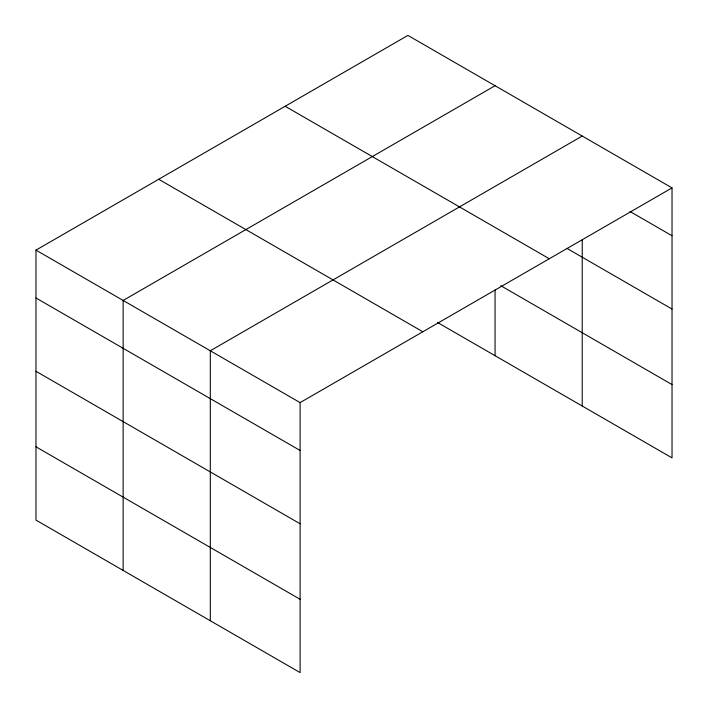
<?xml version="1.0" encoding="UTF-8"?>
<svg xmlns="http://www.w3.org/2000/svg" width="708" height="708" viewBox="0 0 708 708"><rect width="100%" height="100%" fill="white"/><g stroke="black" fill="none" stroke-linecap="round" stroke-linejoin="round"><path stroke-width="1.06" d="M582.224 239.702L582.224 406.029M437.588 322.521L672.025 457.872L672.025 187.894L407.897 35.4L35.975 250.128L35.975 520.106L300.103 672.6L300.103 402.622L35.975 250.128M495.06 85.721L123.139 300.449L123.139 570.427M582.224 136.042L210.303 350.77L210.303 620.757M300.103 402.622L672.025 187.894M629.987 211.48L672.025 235.755M566.896 248.358L672.025 309.051M285.165 106.262L549.293 258.747M500.804 285.722L672.025 384.577M158.707 179.266L422.835 331.76M35.975 297.988L300.103 450.474M35.975 371.284L300.103 523.778M35.975 446.81L300.103 599.295M495.06 290.059L495.06 355.708"/></g></svg>
